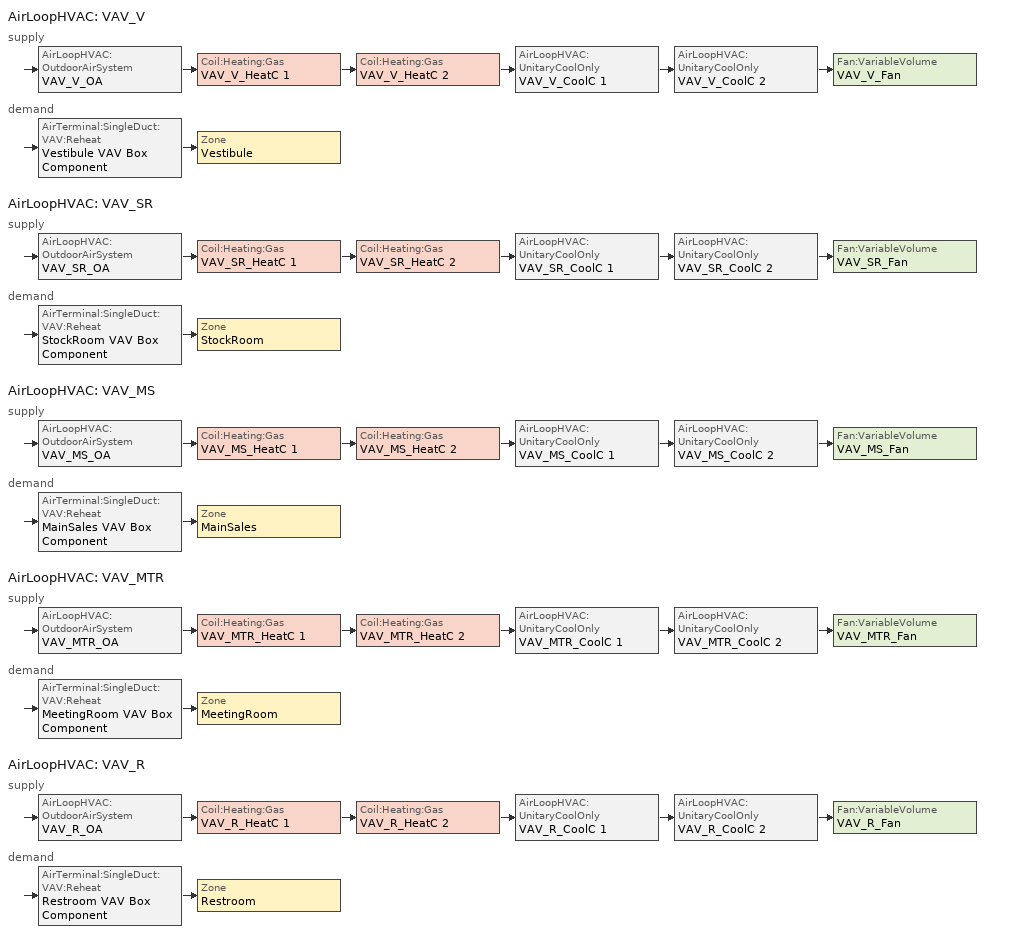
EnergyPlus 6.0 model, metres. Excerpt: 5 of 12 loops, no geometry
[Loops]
AirLoopHVAC 'VAV_V'
 supply: AirLoopHVAC:OutdoorAirSystem 'VAV_V_OA' > Coil:Heating:Gas 'VAV_V_HeatC 1' > Coil:Heating:Gas 'VAV_V_HeatC 2' > AirLoopHVAC:UnitaryCoolOnly 'VAV_V_CoolC 1' > AirLoopHVAC:UnitaryCoolOnly 'VAV_V_CoolC 2' > Fan:VariableVolume 'VAV_V_Fan'
 demand: AirTerminal:SingleDuct:VAV:Reheat 'Vestibule VAV Box Component' > Zone 'Vestibule'
AirLoopHVAC 'VAV_SR'
 supply: AirLoopHVAC:OutdoorAirSystem 'VAV_SR_OA' > Coil:Heating:Gas 'VAV_SR_HeatC 1' > Coil:Heating:Gas 'VAV_SR_HeatC 2' > AirLoopHVAC:UnitaryCoolOnly 'VAV_SR_CoolC 1' > AirLoopHVAC:UnitaryCoolOnly 'VAV_SR_CoolC 2' > Fan:VariableVolume 'VAV_SR_Fan'
 demand: AirTerminal:SingleDuct:VAV:Reheat 'StockRoom VAV Box Component' > Zone 'StockRoom'
AirLoopHVAC 'VAV_MS'
 supply: AirLoopHVAC:OutdoorAirSystem 'VAV_MS_OA' > Coil:Heating:Gas 'VAV_MS_HeatC 1' > Coil:Heating:Gas 'VAV_MS_HeatC 2' > AirLoopHVAC:UnitaryCoolOnly 'VAV_MS_CoolC 1' > AirLoopHVAC:UnitaryCoolOnly 'VAV_MS_CoolC 2' > Fan:VariableVolume 'VAV_MS_Fan'
 demand: AirTerminal:SingleDuct:VAV:Reheat 'MainSales VAV Box Component' > Zone 'MainSales'
AirLoopHVAC 'VAV_MTR'
 supply: AirLoopHVAC:OutdoorAirSystem 'VAV_MTR_OA' > Coil:Heating:Gas 'VAV_MTR_HeatC 1' > Coil:Heating:Gas 'VAV_MTR_HeatC 2' > AirLoopHVAC:UnitaryCoolOnly 'VAV_MTR_CoolC 1' > AirLoopHVAC:UnitaryCoolOnly 'VAV_MTR_CoolC 2' > Fan:VariableVolume 'VAV_MTR_Fan'
 demand: AirTerminal:SingleDuct:VAV:Reheat 'MeetingRoom VAV Box Component' > Zone 'MeetingRoom'
AirLoopHVAC 'VAV_R'
 supply: AirLoopHVAC:OutdoorAirSystem 'VAV_R_OA' > Coil:Heating:Gas 'VAV_R_HeatC 1' > Coil:Heating:Gas 'VAV_R_HeatC 2' > AirLoopHVAC:UnitaryCoolOnly 'VAV_R_CoolC 1' > AirLoopHVAC:UnitaryCoolOnly 'VAV_R_CoolC 2' > Fan:VariableVolume 'VAV_R_Fan'
 demand: AirTerminal:SingleDuct:VAV:Reheat 'Restroom VAV Box Component' > Zone 'Restroom'
[ComponentCost:LineItem]
Name | Line Item Type | Item | Cost per Each | Quantity | Cost per Unit of Output Capacity
Infiltration:Vestibule | General | Vestibule | 1 | 0
People:Vestibule | General | Vestibule | 1 | 1.8005
LIGHTING EQUIP:Vestibule | Lights | Vestibule |  |  | 1
Infiltration:StockRoom | General | StockRoom | 1 | 0
People:StockRoom | General | StockRoom | 1 | 14.9667
LIGHTING EQUIP:StockRoom | Lights | StockRoom |  |  | 1
ElectricEquipment:StockRoom:PlugMisc | General | StockRoom | 1 | 2.5293
Infiltration:MainSales | General | MainSales | 1 | 0
People:MainSales | General | MainSales | 1 | 174.1946
LIGHTING EQUIP:MainSales | Lights | MainSales |  |  | 1
ElectricEquipment:MainSales:PlugMisc | General | MainSales | 1 | 8.7097
Infiltration:MeetingRoom | General | MeetingRoom | 1 | 0
People:MeetingRoom | General | MeetingRoom | 1 | 37.5003
LIGHTING EQUIP:MeetingRoom | Lights | MeetingRoom |  |  | 1
ElectricEquipment:MeetingRoom:PlugMisc | General | MeetingRoom | 1 | 0.4215
Infiltration:Restroom | General | Restroom | 1 | 0
People:Restroom | General | Restroom | 1 | 4.5012
LIGHTING EQUIP:Restroom | Lights | Restroom |  |  | 1
ElectricEquipment:Restroom:PlugMisc | General | Restroom | 1 | 0.0564
[Sizing:Zone] Zone Cooling Design Supply Air Temperature {C}=14; Zone Heating Design Supply Air Temperature {C}=40; Zone Cooling Design Supply Air Humidity Ratio {kg-H20/kg-air}=0.0085; Zone Heating Design Supply Air Humidity Ratio {kg-H20/kg-air}=0.008; Outdoor Air Method=Flow/Zone; Outside Air Flow per Person {(m3/s)/person}=0; Outside Air Flow per Zone Floor Area {(m3/s)/m2}=0; Cooling Design Air Flow Method {Flow/Zone | DesignDay | DesignDayWithLimit}=DesignDay; Cooling Minimum Air Flow Fraction=0; Heating Design Air Flow Method {Flow/Zone | DesignDay}=DesignDay; Heating Design Air Flow Rate=0
Name | Outside Air Flow per Zone {m3/s}
Vestibule | 0.0233749
StockRoom | 0.255019
MainSales | 2.26152
MeetingRoom | 0.109752
Restroom | 0.0584372
[ZoneControl:Thermostat] Control Type Schedule=Dual Zone Control Type Sched
Name | Zone | Control 1
Vestibule Thermostat | Vestibule | Vestibule DualSPSched
StockRoom Thermostat | StockRoom | StockRoom DualSPSched
MainSales Thermostat | MainSales | MainSales DualSPSched
MeetingRoom Thermostat | MeetingRoom | MeetingRoom DualSPSched
Restroom Thermostat | Restroom | Restroom DualSPSched
[ThermostatSetpoint:DualSetpoint] Heating Setpoint Temperature Schedule=HtgSetP_Sch; Cooling Setpoint Temperature Schedule=ClgSetP_Sch
Vestibule DualSPSched; StockRoom DualSPSched; MainSales DualSPSched; MeetingRoom DualSPSched; Restroom DualSPSched
[Zone equipment]
Vestibule: Vestibule VAV Box Component, Vestibule PTAC, Vestibule OA Unit
StockRoom: StockRoom VAV Box Component, StockRoom PTAC, StockRoom OA Unit
MainSales: MainSales VAV Box Component, MainSales PTAC, MainSales OA Unit
MeetingRoom: MeetingRoom VAV Box Component, MeetingRoom PTAC, MeetingRoom OA Unit
Restroom: Restroom VAV Box Component, Restroom PTAC, Restroom OA Unit
[AirTerminal:SingleDuct:VAV:Reheat] Availability Schedule=ALWAYS_ON; Maximum Air Flow Rate {m3/s}=AUTOSIZE; Zone Minimum Air Flow Input Method=Scheduled; Minimum Air Flow Fraction Schedule=MIN_FLOW_FRAC_SCH; Maximum Hot Water or Steam Flow Rate {m3/s}=AUTOSIZE; Minimum Hot Water or Steam Flow Rate {m3/s}=0; Convergence Tolerance=0.001; Damper Heating Action=Reverse; Maximum Flow per Zone Floor Area during Reheat {m3/s-m2}=AUTOCALCULATE; Maximum Flow Fraction During Reheat=AUTOCALCULATE; Maximum Reheat Air Temperature {C}=50
Name | Reheat Coil
Vestibule VAV Box Component | Vestibule VAV Box Reheat Coil
StockRoom VAV Box Component | StockRoom VAV Box Reheat Coil
MainSales VAV Box Component | MainSales VAV Box Reheat Coil
MeetingRoom VAV Box Component | MeetingRoom VAV Box Reheat Coil
Restroom VAV Box Component | Restroom VAV Box Reheat Coil
[Coil:Heating:Electric] Availability Schedule=ALWAYS_ON; Efficiency=1; Nominal Capacity {W}=AUTOSIZE
Vestibule VAV Box Reheat Coil; StockRoom VAV Box Reheat Coil; MainSales VAV Box Reheat Coil; MeetingRoom VAV Box Reheat Coil; Restroom VAV Box Reheat Coil
[ZoneHVAC:PackagedTerminalAirConditioner] Supply Air Flow Rate During Cooling Operation=AUTOSIZE; Supply Air Flow Rate During Heating Operation=AUTOSIZE; Supply Air Flow Rate When No Cooling or Heating is Needed=AUTOSIZE; Outdoor Air Flow Rate During Cooling Operation=0; Outdoor Air Flow Rate During Heating Operation=0; Outdoor Air Flow Rate When No Cooling or Heating is Needed=0; Fan Placement=DrawThrough; Supply Air Fan Operating Mode Schedule=ALWAYS_ON
Name | Availability Schedule | Supply Air Fan | Heating Coil | Cooling Coil
Vestibule PTAC | Vestibule_PTAC_Fan_Sch | Vestibule PTACFan | Vestibule PTAC Heat Coil | Vestibule PTAC DX Coil
StockRoom PTAC | StockRoom_PTAC_Fan_Sch | StockRoom PTACFan | StockRoom PTAC Heat Coil | StockRoom PTAC DX Coil
MainSales PTAC | MainSales_PTAC_Fan_Sch | MainSales PTACFan | MainSales PTAC Heat Coil | MainSales PTAC DX Coil
MeetingRoom PTAC | MeetingRoom_PTAC_Fan_Sch | MeetingRoom PTACFan | MeetingRoom PTAC Heat Coil | MeetingRoom PTAC DX Coil
Restroom PTAC | Restroom_PTAC_Fan_Sch | Restroom PTACFan | Restroom PTAC Heat Coil | Restroom PTAC DX Coil
[Fan:ConstantVolume] Availability Schedule=ALWAYS_ON; Fan Efficiency=0.516; Maximum Flow Rate {m3/s}=AUTOSIZE; Motor Efficiency=0.85; Motor In Airstream Fraction=1
Name | Pressure Rise {Pa}
Vestibule PTACFan; MainSales PTACFan | 550
StockRoom PTACFan; MeetingRoom PTACFan; Restroom PTACFan | 825
[Coil:Cooling:DX:SingleSpeed] Availability Schedule=ALWAYS_ON; Rated Total Cooling Capacity {W}=AUTOSIZE; Rated Sensible Heat Ratio=AUTOSIZE; Rated COP=4; Rated Air Flow Rate {m3/s}=AUTOSIZE; Rated Evaporator Fan Power Per Volume Flow Rate {W/(m3/s)}=773.3; Nominal Time for Condensate Removal to Begin {s}=1000; Ratio of Initial Moisture Evaporation Rate and Steady State Latent Capacity=1.5; Maximum Cycling Rate {cycles/hr}=3; Latent Capacity Time Constant {s}=45; Condenser Type=AirCooled
Name | Total Cooling Capacity Function of Temperature Curve | Total Cooling Capacity Function of Flow Fraction Curve | Energy Input Ratio Function of Temperature Curve | Energy Input Ratio Function of Flow Fraction Curve | Part Load Fraction Correlation Curve
Vestibule PTAC DX Coil | Vestibule PTAC_ClgCapFuncTempCurve | Vestibule PTAC_ClgCapFuncFlowFracCurve | Vestibule PTAC_ClgEirFuncTempCurve | Vestibule PTAC_ClgEirFuncFlowFracCurve | Vestibule PTAC_ClgPlrCurve
StockRoom PTAC DX Coil | StockRoom PTAC_ClgCapFuncTempCurve | StockRoom PTAC_ClgCapFuncFlowFracCurve | StockRoom PTAC_ClgEirFuncTempCurve | StockRoom PTAC_ClgEirFuncFlowFracCurve | StockRoom PTAC_ClgPlrCurve
MainSales PTAC DX Coil | MainSales PTAC_ClgCapFuncTempCurve | MainSales PTAC_ClgCapFuncFlowFracCurve | MainSales PTAC_ClgEirFuncTempCurve | MainSales PTAC_ClgEirFuncFlowFracCurve | MainSales PTAC_ClgPlrCurve
MeetingRoom PTAC DX Coil | MeetingRoom PTAC_ClgCapFuncTempCurve | MeetingRoom PTAC_ClgCapFuncFlowFracCurve | MeetingRoom PTAC_ClgEirFuncTempCurve | MeetingRoom PTAC_ClgEirFuncFlowFracCurve | MeetingRoom PTAC_ClgPlrCurve
Restroom PTAC DX Coil | Restroom PTAC_ClgCapFuncTempCurve | Restroom PTAC_ClgCapFuncFlowFracCurve | Restroom PTAC_ClgEirFuncTempCurve | Restroom PTAC_ClgEirFuncFlowFracCurve | Restroom PTAC_ClgPlrCurve
[Coil:Heating:Gas] Availability Schedule=ALWAYS_ON; Gas Burner Efficiency=0.8; Nominal Capacity {W}=AUTOSIZE
Vestibule PTAC Heat Coil; Vestibule OA Unit Heating Coil; StockRoom PTAC Heat Coil; StockRoom OA Unit Heating Coil; MainSales PTAC Heat Coil; MainSales OA Unit Heating Coil; MeetingRoom PTAC Heat Coil; MeetingRoom OA Unit Heating Coil; Restroom PTAC Heat Coil; Restroom OA Unit Heating Coil; VAV_V_HeatC 1; VAV_V_HeatC 2; VAV_SR_HeatC 1; VAV_SR_HeatC 2; VAV_MS_HeatC 1; VAV_MS_HeatC 2; VAV_MTR_HeatC 1; VAV_MTR_HeatC 2; VAV_R_HeatC 1; VAV_R_HeatC 2
[ZoneHVAC:OutdoorAirUnit] Supply Fan Placement {BlowThrough | DrawThrough}=BlowThrough; Unit Control Type {NeutralControl | TemperatureControl}=NeutralControl
Name | Availability Schedule | Zone | Outdoor Air Flow Rate {m3/s} | Outdoor Air Schedule | Supply Fan | Exhaust Fan | Exhaust Air Flow Rate {m3/s} | Exhaust Air Schedule | Outdoor Air Unit List
Vestibule OA Unit | Vestibule_PTAC_Fan_Sch | Vestibule | 0.0233749 | MinOA_DCV_SalesVestRest_Sch | Vestibule OA Unit Supply Fan | Vestibule OA Unit Exhaust Fan | 0.0233749 | MinOA_DCV_SalesVestRest_Sch | Vestibule OA Unit OA Unit Equip List
StockRoom OA Unit | StockRoom_PTAC_Fan_Sch | StockRoom | 0.255019 | MinOA_Sched | StockRoom OA Unit Supply Fan | StockRoom OA Unit Exhaust Fan | 0.255019 | MinOA_Sched | StockRoom OA Unit OA Unit Equip List
MainSales OA Unit | MainSales_PTAC_Fan_Sch | MainSales | 2.26152 | MinOA_DCV_SalesVestRest_Sch | MainSales OA Unit Supply Fan | MainSales OA Unit Exhaust Fan | 2.26152 | MinOA_DCV_SalesVestRest_Sch | MainSales OA Unit OA Unit Equip List
MeetingRoom OA Unit | MeetingRoom_PTAC_Fan_Sch | MeetingRoom | 0.109752 | MinOA_DCV_Meeting_Sch | MeetingRoom OA Unit Supply Fan | MeetingRoom OA Unit Exhaust Fan | 0.109752 | MinOA_DCV_Meeting_Sch | MeetingRoom OA Unit OA Unit Equip List
Restroom OA Unit | Restroom_PTAC_Fan_Sch | Restroom | 0.0584372 | MinOA_DCV_SalesVestRest_Sch | Restroom OA Unit Supply Fan | Restroom OA Unit Exhaust Fan | 0.0584372 | MinOA_DCV_SalesVestRest_Sch | Restroom OA Unit OA Unit Equip List
[ZoneHVAC:OutdoorAirUnit:EquipmentList] Component 1 Type=HeatExchanger:AirToAir:SensibleAndLatent; Component 2 Type=Coil:Heating:Gas
Name | Component 1 | Component 2
Vestibule OA Unit OA Unit Equip List | Vestibule OA Unit ERV | Vestibule OA Unit Heating Coil
StockRoom OA Unit OA Unit Equip List | StockRoom OA Unit ERV | StockRoom OA Unit Heating Coil
MainSales OA Unit OA Unit Equip List | MainSales OA Unit ERV | MainSales OA Unit Heating Coil
MeetingRoom OA Unit OA Unit Equip List | MeetingRoom OA Unit ERV | MeetingRoom OA Unit Heating Coil
Restroom OA Unit OA Unit Equip List | Restroom OA Unit ERV | Restroom OA Unit Heating Coil
[Fan:VariableVolume] Maximum Flow Rate {m3/s}=AUTOSIZE; Fan Power Minimum Flow Rate Input Method {Fraction | FixedFlowRate}=Fraction; Fan Power Minimum Flow Fraction=0.6; Motor In Airstream Fraction=1; Fan Coefficient 1=0.0407599; Fan Coefficient 2=0.088045; Fan Coefficient 3=-0.0729261; Fan Coefficient 4=0.94374; Fan Coefficient 5=0
Name | Availability Schedule | Fan Efficiency | Pressure Rise {Pa} | Motor Efficiency
Vestibule OA Unit Supply Fan; StockRoom OA Unit Supply Fan; MainSales OA Unit Supply Fan; MeetingRoom OA Unit Supply Fan; Restroom OA Unit Supply Fan | ALWAYS_ON | 0.516 | 253 | 0.9
Vestibule OA Unit Exhaust Fan; StockRoom OA Unit Exhaust Fan; MainSales OA Unit Exhaust Fan; MeetingRoom OA Unit Exhaust Fan; Restroom OA Unit Exhaust Fan | ALWAYS_ON | 1 | 0 | 0.9
VAV_V_Fan | VAV_V_Fan_Sch | 0.516 | 550 | 0.93
VAV_SR_Fan | VAV_SR_Fan_Sch | 0.516 | 825 | 0.93
VAV_MS_Fan | VAV_MS_Fan_Sch | 0.516 | 550 | 0.93
VAV_MTR_Fan | VAV_MtR_Fan_Sch | 0.516 | 825 | 0.93
VAV_R_Fan | VAV_R_Fan_Sch | 0.516 | 825 | 0.93
[HeatExchanger:AirToAir:SensibleAndLatent] Sensible Effectiveness at 100% Heating Air Flow=0.65; Latent Effectiveness at 100% Heating Air Flow=0; Sensible Effectiveness at 75% Heating Air Flow=0.65; Latent Effectiveness at 75% Heating Air Flow=0; Sensible Effectiveness at 100% Cooling Air Flow=0.65; Latent Effectiveness at 100% Cooling Air Flow=0; Sensible Effectiveness at 75% Cooling Air Flow=0.65; Latent Effectiveness at 75% Cooling Air Flow=0; Nominal Electric Power {W}=0; Heat Exchanger Type { Plate | Rotary }=Rotary; Frost Control Type { None | ExhaustAirRecirculation | ExhaustOnly | MinimumExhaustTemperature }=ExhaustOnly; Threshold Temperature {C}=-12.2; Initial Defrost Time Fraction {min/min}=0.167; Rate of Defrost Time Fraction Increase {min/min per deg C}=0.024; Economizer Lockout=Yes
Name | Availability Schedule | Nominal Supply Air Flow Rate {m3/s} | Supply Outlet Temperature Control {YES | NO}
Vestibule OA Unit ERV | ALWAYS_ON | 0.0233749 | No
StockRoom OA Unit ERV | ALWAYS_ON | 0.255019 | No
MainSales OA Unit ERV | ALWAYS_ON | 2.26152 | No
MeetingRoom OA Unit ERV | ALWAYS_ON | 0.109752 | No
Restroom OA Unit ERV | ALWAYS_ON | 0.0584372 | No
VAV_V_OAOutside Air Heat Recovery; VAV_SR_OAOutside Air Heat Recovery; VAV_MS_OAOutside Air Heat Recovery; VAV_MTR_OAOutside Air Heat Recovery; VAV_R_OAOutside Air Heat Recovery | Cold_Season_Sch | AUTOSIZE | Yes
[AirLoopHVAC] Design Supply Air Flow Rate {m3/s}=AUTOSIZE
VAV_V; VAV_SR; VAV_MS; VAV_MTR; VAV_R
[SetpointManager:MixedAir]
Name | Control Variable | Setpoint Node or NodeList | Control Variable {Temperature}
VAV_V_HeatC 1 MixedAir Manager | Temperature | VAV_V_HeatC 1-VAV_V_HeatC 2Node
VAV_V_HeatC 2 MixedAir Manager | Temperature | VAV_V_HeatC 2-VAV_V_CoolC 1Node
VAV_V_CoolC 1 SAT Manager |  | VAV_V_CoolC 1-VAV_V_CoolC 2Node | Temperature
VAV_V_ERVMixed Air Temp Manager | Temperature | VAV_V_OAOutside Air Heat Recovery-VAV_V_OA_Indirect_Evap_CoolerNode
VAV_V_OAMixed Air Temp Manager | Temperature | VAV_V_OA-VAV_V_HeatC 1Node
VAV_SR_HeatC 1 MixedAir Manager | Temperature | VAV_SR_HeatC 1-VAV_SR_HeatC 2Node
VAV_SR_HeatC 2 MixedAir Manager | Temperature | VAV_SR_HeatC 2-VAV_SR_CoolC 1Node
VAV_SR_CoolC 1 SAT Manager |  | VAV_SR_CoolC 1-VAV_SR_CoolC 2Node | Temperature
VAV_SR_ERVMixed Air Temp Manager | Temperature | VAV_SR_OAOutside Air Heat Recovery-VAV_SR_OA_Indirect_Evap_CoolerNode
VAV_SR_OAMixed Air Temp Manager | Temperature | VAV_SR_OA-VAV_SR_HeatC 1Node
VAV_MS_HeatC 1 MixedAir Manager | Temperature | VAV_MS_HeatC 1-VAV_MS_HeatC 2Node
VAV_MS_HeatC 2 MixedAir Manager | Temperature | VAV_MS_HeatC 2-VAV_MS_CoolC 1Node
VAV_MS_CoolC 1 SAT Manager |  | VAV_MS_CoolC 1-VAV_MS_CoolC 2Node | Temperature
VAV_MS_ERVMixed Air Temp Manager | Temperature | VAV_MS_OAOutside Air Heat Recovery-VAV_MS_OA_Indirect_Evap_CoolerNode
VAV_MS_OAMixed Air Temp Manager | Temperature | VAV_MS_OA-VAV_MS_HeatC 1Node
VAV_MTR_HeatC 1 MixedAir Manager | Temperature | VAV_MTR_HeatC 1-VAV_MTR_HeatC 2Node
VAV_MTR_HeatC 2 MixedAir Manager | Temperature | VAV_MTR_HeatC 2-VAV_MTR_CoolC 1Node
VAV_MTR_CoolC 1 SAT Manager |  | VAV_MTR_CoolC 1-VAV_MTR_CoolC 2Node | Temperature
VAV_MTR_ERVMixed Air Temp Manager | Temperature | VAV_MTR_OAOutside Air Heat Recovery-VAV_MTR_OA_Indirect_Evap_CoolerNode
VAV_MTR_OAMixed Air Temp Manager | Temperature | VAV_MTR_OA-VAV_MTR_HeatC 1Node
VAV_R_HeatC 1 MixedAir Manager | Temperature | VAV_R_HeatC 1-VAV_R_HeatC 2Node
VAV_R_HeatC 2 MixedAir Manager | Temperature | VAV_R_HeatC 2-VAV_R_CoolC 1Node
VAV_R_CoolC 1 SAT Manager |  | VAV_R_CoolC 1-VAV_R_CoolC 2Node | Temperature
VAV_R_ERVMixed Air Temp Manager | Temperature | VAV_R_OAOutside Air Heat Recovery-VAV_R_OA_Indirect_Evap_CoolerNode
VAV_R_OAMixed Air Temp Manager | Temperature | VAV_R_OA-VAV_R_HeatC 1Node
[Sizing:System] Type Of Load To Size On=Sensible; Design Outdoor Air Flow Rate {m3/s}=AUTOSIZE; Minimum System Air Flow Ratio=0.3; Preheat Design Temperature {C}=7; Preheat Design Humidity Ratio {kg-H2O/kg-air}=0.008; Precool Design Temperature {C}=12.8; Precool Design Humidity Ratio {kg-H2O/kg-air}=0.008; Central Cooling Design Supply Air Temperature {C}=12.8; Central Heating Design Supply Air Temperature {C}=16.7; Sizing Option {Coincident | NonCoincident}=NonCoincident; 100% Outdoor Air in Cooling {Yes | No}=No; 100% Outdoor Air in Heating {Yes | No}=No; Central Cooling Design Supply Air Humidity Ratio {kg-H2O/kg-air}=0.0085; Central Heating Design Supply Air Humidity Ratio {kg-H2O/kg-air}=0.008; Cooling Design Air Flow Method=DesignDay; Cooling Design Air Flow Rate {m3/s}=0; Heating Design Air Flow Method=DesignDay; Heating Design Air Flow Rate {m3/s}=0
VAV_V; VAV_SR; VAV_MS; VAV_MTR; VAV_R
[Controller:OutdoorAir] Minimum Outdoor Air Flow Rate {m3/s}=AUTOSIZE; Maximum Outdoor Air Flow Rate {m3/s}=AUTOSIZE; Economizer Control Type=DifferentialEnthalpy; Economizer Control Action Type=ModulateFlow; Economizer Maximum Limit Dry-Bulb Temperature {C}=28; Economizer Maximum Limit Enthalpy {J/kg}=64000; Economizer Minimum Limit Dry-Bulb Temperature {C}=-100; Lockout Type=NoLockout; Minimum Limit Type=FixedMinimum; High Humidity Control=No; Heat Recovery Bypass Control Type=BypassWhenOAFlowGreaterThanMinimum
Name | Minimum Outdoor Air Schedule
VAV_V_OA_Controller; VAV_MS_OA_Controller; VAV_R_OA_Controller | MinOA_DCV_SalesVestRest_Sch
VAV_SR_OA_Controller | MinOA_Sched
VAV_MTR_OA_Controller | MinOA_DCV_Meeting_Sch
[EvaporativeCooler:Indirect:ResearchSpecial] Availability Schedule=Warm_Season_Sch; Cooler Maximum Effectiveness=0.585; Recirculating Water Pump Power Consumption=0; Secondary Fan Flow Rate=AUTOSIZE; Secondary Fan Efficiency=1; Secondary Fan Delta Pressure=0; Dewpoint Effectiveness Factor=0.9; Drift Loss Fraction=0; Blowdown Concentration Ratio=3
VAV_V_OA_Indirect_Evap_Cooler; VAV_SR_OA_Indirect_Evap_Cooler; VAV_MS_OA_Indirect_Evap_Cooler; VAV_MTR_OA_Indirect_Evap_Cooler; VAV_R_OA_Indirect_Evap_Cooler
[EnergyManagementSystem:Sensor]
VAV_V_OA_Indirect_Evap_CoolerSystemSupplyFlow: VAV_V Zone Equipment Inlet Node; System Node MassFlowRate
VAV_V_OA_Indirect_Evap_CoolerSystemReturnTemp: VAV_V Supply Equipment Inlet Node; System Node Temp
VAV_V_OA_Indirect_Evap_CoolerOAFlowSensor: VAV_V_OAInlet Node; System Node MassFlowRate
VAV_V_OA_Indirect_Evap_CoolerSystemMixedSP: VAV_V_OA-VAV_V_HeatC 1Node; System Node Setpoint Temp
VAV_V_OA_Indirect_Evap_CoolerSystemMixedTemp: VAV_V_OA-VAV_V_HeatC 1Node; System Node Temp
VAV_V_OA_Indirect_Evap_CoolerSystemMixedHR: VAV_V_OA-VAV_V_HeatC 1Node; System Node Humidity Ratio
VAV_V_OA_Indirect_Evap_CoolerSystemReturnEnth; VAV_V_RA_Enth: VAV_V Supply Equipment Inlet Node; System Node Enthalpy
VAV_V_Heat_Load: Vestibule; Zone/Sys Sensible Load to Heating Setpoint Predicted
VAV_V_FanFraction: Vestibule VAV Box Component; VAV Terminal Damper Position
VAV_V_MinFlowFraction: Vestibule VAV Box Component; VAV Terminal Minimum Air Flow Fraction
Vestibule_RH: Vestibule; Zone Air Relative Humidity
Vestibule_Tdb: Vestibule; Zone/Sys Air Temperature
VAV_SR_OA_Indirect_Evap_CoolerSystemSupplyFlow: VAV_SR Zone Equipment Inlet Node; System Node MassFlowRate
VAV_SR_OA_Indirect_Evap_CoolerSystemReturnTemp: VAV_SR Supply Equipment Inlet Node; System Node Temp
VAV_SR_OA_Indirect_Evap_CoolerOAFlowSensor: VAV_SR_OAInlet Node; System Node MassFlowRate
VAV_SR_OA_Indirect_Evap_CoolerSystemMixedSP: VAV_SR_OA-VAV_SR_HeatC 1Node; System Node Setpoint Temp
VAV_SR_OA_Indirect_Evap_CoolerSystemMixedTemp: VAV_SR_OA-VAV_SR_HeatC 1Node; System Node Temp
VAV_SR_OA_Indirect_Evap_CoolerSystemMixedHR: VAV_SR_OA-VAV_SR_HeatC 1Node; System Node Humidity Ratio
VAV_SR_OA_Indirect_Evap_CoolerSystemReturnEnth; VAV_SR_RA_Enth: VAV_SR Supply Equipment Inlet Node; System Node Enthalpy
VAV_SR_Heat_Load: StockRoom; Zone/Sys Sensible Load to Heating Setpoint Predicted
VAV_SR_FanFraction: StockRoom VAV Box Component; VAV Terminal Damper Position
VAV_SR_MinFlowFraction: StockRoom VAV Box Component; VAV Terminal Minimum Air Flow Fraction
StockRoom_RH: StockRoom; Zone Air Relative Humidity
StockRoom_Tdb: StockRoom; Zone/Sys Air Temperature
VAV_MS_OA_Indirect_Evap_CoolerSystemSupplyFlow: VAV_MS Zone Equipment Inlet Node; System Node MassFlowRate
VAV_MS_OA_Indirect_Evap_CoolerSystemReturnTemp: VAV_MS Supply Equipment Inlet Node; System Node Temp
VAV_MS_OA_Indirect_Evap_CoolerOAFlowSensor: VAV_MS_OAInlet Node; System Node MassFlowRate
VAV_MS_OA_Indirect_Evap_CoolerSystemMixedSP: VAV_MS_OA-VAV_MS_HeatC 1Node; System Node Setpoint Temp
VAV_MS_OA_Indirect_Evap_CoolerSystemMixedTemp: VAV_MS_OA-VAV_MS_HeatC 1Node; System Node Temp
VAV_MS_OA_Indirect_Evap_CoolerSystemMixedHR: VAV_MS_OA-VAV_MS_HeatC 1Node; System Node Humidity Ratio
VAV_MS_OA_Indirect_Evap_CoolerSystemReturnEnth; VAV_MS_RA_Enth: VAV_MS Supply Equipment Inlet Node; System Node Enthalpy
VAV_MS_Heat_Load: MainSales; Zone/Sys Sensible Load to Heating Setpoint Predicted
VAV_MS_FanFraction: MainSales VAV Box Component; VAV Terminal Damper Position
VAV_MS_MinFlowFraction: MainSales VAV Box Component; VAV Terminal Minimum Air Flow Fraction
MainSales_RH: MainSales; Zone Air Relative Humidity
MainSales_Tdb: MainSales; Zone/Sys Air Temperature
VAV_MTR_OA_Indirect_Evap_CoolerSystemSupplyFlow: VAV_MTR Zone Equipment Inlet Node; System Node MassFlowRate
VAV_MTR_OA_Indirect_Evap_CoolerSystemReturnTemp: VAV_MTR Supply Equipment Inlet Node; System Node Temp
VAV_MTR_OA_Indirect_Evap_CoolerOAFlowSensor: VAV_MTR_OAInlet Node; System Node MassFlowRate
VAV_MTR_OA_Indirect_Evap_CoolerSystemMixedSP: VAV_MTR_OA-VAV_MTR_HeatC 1Node; System Node Setpoint Temp
VAV_MTR_OA_Indirect_Evap_CoolerSystemMixedTemp: VAV_MTR_OA-VAV_MTR_HeatC 1Node; System Node Temp
VAV_MTR_OA_Indirect_Evap_CoolerSystemMixedHR: VAV_MTR_OA-VAV_MTR_HeatC 1Node; System Node Humidity Ratio
VAV_MTR_OA_Indirect_Evap_CoolerSystemReturnEnth; VAV_MTR_RA_Enth: VAV_MTR Supply Equipment Inlet Node; System Node Enthalpy
VAV_MTR_Heat_Load: MeetingRoom; Zone/Sys Sensible Load to Heating Setpoint Predicted
VAV_MTR_FanFraction: MeetingRoom VAV Box Component; VAV Terminal Damper Position
VAV_MTR_MinFlowFraction: MeetingRoom VAV Box Component; VAV Terminal Minimum Air Flow Fraction
MeetingRoom_RH: MeetingRoom; Zone Air Relative Humidity
MeetingRoom_Tdb: MeetingRoom; Zone/Sys Air Temperature
VAV_R_OA_Indirect_Evap_CoolerSystemSupplyFlow: VAV_R Zone Equipment Inlet Node; System Node MassFlowRate
VAV_R_OA_Indirect_Evap_CoolerSystemReturnTemp: VAV_R Supply Equipment Inlet Node; System Node Temp
VAV_R_OA_Indirect_Evap_CoolerOAFlowSensor: VAV_R_OAInlet Node; System Node MassFlowRate
VAV_R_OA_Indirect_Evap_CoolerSystemMixedSP: VAV_R_OA-VAV_R_HeatC 1Node; System Node Setpoint Temp
VAV_R_OA_Indirect_Evap_CoolerSystemMixedTemp: VAV_R_OA-VAV_R_HeatC 1Node; System Node Temp
VAV_R_OA_Indirect_Evap_CoolerSystemMixedHR: VAV_R_OA-VAV_R_HeatC 1Node; System Node Humidity Ratio
VAV_R_OA_Indirect_Evap_CoolerSystemReturnEnth; VAV_R_RA_Enth: VAV_R Supply Equipment Inlet Node; System Node Enthalpy
VAV_R_Heat_Load: Restroom; Zone/Sys Sensible Load to Heating Setpoint Predicted
VAV_R_FanFraction: Restroom VAV Box Component; VAV Terminal Damper Position
VAV_R_MinFlowFraction: Restroom VAV Box Component; VAV Terminal Minimum Air Flow Fraction
Restroom_RH: Restroom; Zone Air Relative Humidity
Restroom_Tdb: Restroom; Zone/Sys Air Temperature
[EnergyManagementSystem:InternalVariable]
Name | Internal Data Index Key | Internal Data Type
VAV_V_OA_Indirect_Evap_CoolerOAMinFlow | VAV_V_OA_CONTROLLER | Outdoor Air Controller Minimum Mass Flow Rate
VAV_V_OA_Indirect_Evap_CoolerOAMaxFlow | VAV_V_Fan | Fan Maximum Mass Flow Rate
VAV_V_FanSP | VAV_V_Fan | Fan Nominal Pressure Rise
VAV_SR_OA_Indirect_Evap_CoolerOAMinFlow | VAV_SR_OA_CONTROLLER | Outdoor Air Controller Minimum Mass Flow Rate
VAV_SR_OA_Indirect_Evap_CoolerOAMaxFlow | VAV_SR_Fan | Fan Maximum Mass Flow Rate
VAV_SR_FanSP | VAV_SR_Fan | Fan Nominal Pressure Rise
VAV_MS_OA_Indirect_Evap_CoolerOAMinFlow | VAV_MS_OA_CONTROLLER | Outdoor Air Controller Minimum Mass Flow Rate
VAV_MS_OA_Indirect_Evap_CoolerOAMaxFlow | VAV_MS_Fan | Fan Maximum Mass Flow Rate
VAV_MS_FanSP | VAV_MS_Fan | Fan Nominal Pressure Rise
VAV_MTR_OA_Indirect_Evap_CoolerOAMinFlow | VAV_MTR_OA_CONTROLLER | Outdoor Air Controller Minimum Mass Flow Rate
VAV_MTR_OA_Indirect_Evap_CoolerOAMaxFlow | VAV_MTR_Fan | Fan Maximum Mass Flow Rate
VAV_MTR_FanSP | VAV_MTR_Fan | Fan Nominal Pressure Rise
VAV_R_OA_Indirect_Evap_CoolerOAMinFlow | VAV_R_OA_CONTROLLER | Outdoor Air Controller Minimum Mass Flow Rate
VAV_R_OA_Indirect_Evap_CoolerOAMaxFlow | VAV_R_Fan | Fan Maximum Mass Flow Rate
VAV_R_FanSP | VAV_R_Fan | Fan Nominal Pressure Rise
[EnergyManagementSystem:Actuator]
Name | Actuated Component Unique | Actuated Component Type | Actuated Component Control Type
VAV_V_OA_Indirect_Evap_CoolerOAFlowActuator | VAV_V_OA_CONTROLLER | Outdoor Air Controller | Air Mass Flow Rate
VAV_V_FanSP_Act | VAV_V_Fan | Fan | Fan Pressure Rise
VAV_SR_OA_Indirect_Evap_CoolerOAFlowActuator | VAV_SR_OA_CONTROLLER | Outdoor Air Controller | Air Mass Flow Rate
VAV_SR_FanSP_Act | VAV_SR_Fan | Fan | Fan Pressure Rise
VAV_MS_OA_Indirect_Evap_CoolerOAFlowActuator | VAV_MS_OA_CONTROLLER | Outdoor Air Controller | Air Mass Flow Rate
VAV_MS_FanSP_Act | VAV_MS_Fan | Fan | Fan Pressure Rise
VAV_MTR_OA_Indirect_Evap_CoolerOAFlowActuator | VAV_MTR_OA_CONTROLLER | Outdoor Air Controller | Air Mass Flow Rate
VAV_MTR_FanSP_Act | VAV_MTR_Fan | Fan | Fan Pressure Rise
VAV_R_OA_Indirect_Evap_CoolerOAFlowActuator | VAV_R_OA_CONTROLLER | Outdoor Air Controller | Air Mass Flow Rate
VAV_R_FanSP_Act | VAV_R_Fan | Fan | Fan Pressure Rise
[EnergyManagementSystem:Program]
VAV_C_OA_Indirect_Evap_CoolerControl: SET SystemMixedTemp = VAV_C_OA_Indirect_Evap_CoolerSystemMixedTemp; SET SystemMixedHR = VAV_C_OA_Indirect_Evap_CoolerSystemMixedHR; SET IDECSupplyEnth = VAV_C_OA_Indirect_Evap_CoolerIDECSupplyEnth; SET SystemReturnEnth = VAV_C_OA_Indirect_Evap_CoolerSystemReturnEnth; SET SystemMixedSP = VAV_C_OA_Indirect_Evap_CoolerSystemMixedSP; SET SystemMixedSPEnth = @HFnTdbW SystemMixedSP SystemMixedHR; SET OAMinFlow = VAV_C_OA_Indirect_Evap_CoolerOAMinFlow; SET IDECSupplyTemp = VAV_C_OA_Indirect_Evap_CoolerIDECSupplyTemp; SET SystemReturnTemp = VAV_C_OA_Indirect_Evap_CoolerSystemReturnTemp; SET SystemSupplyFlow = VAV_C_OA_Indirect_Evap_CoolerSystemSupplyFlow; SET OAFlowActuator = OAMinFlow; SET tosetpoint = IDECSupplyTemp - SystemMixedSP; IF (tosetpoint <= 0.0) && (SystemMixedSP < SystemReturnTemp); SET numerator = SystemMixedSPEnth - SystemReturnEnth; SET denominator = IDECSupplyEnth - SystemReturnEnth; SET abs_denominator = @Abs denominator; IF (abs_denominator < 0.000001); SET OAFlowActuator = SystemSupplyFlow; ELSE; SET OAFlowActuator = SystemSupplyFlow * numerator / denominator; ENDIF; IF (OAFlowActuator > SystemSupplyFlow); SET OAFlowActuator = SystemSupplyFlow; ENDIF; IF (OAFlowActuator < OAMinFlow); SET OAFlowActuator = OAMinFlow; ENDIF; ENDIF; IF (IDECSupplyTemp < SystemReturnTemp) && (SystemReturnTemp < SystemMixedSP); SET OAFlowActuator = OAMinFlow; ENDIF; IF (SystemReturnTemp < IDECSupplyTemp) && (IDECSupplyTemp < SystemMixedSP); SET OAFlowActuator = SystemSupplyFlow; ENDIF; IF (SystemMixedSP < IDECSupplyTemp) && (IDECSupplyTemp < SystemReturnTemp); SET OAFlowActuator = SystemSupplyFlow; ENDIF; IF (SystemMixedSP < SystemReturnTemp) && (SystemReturnTemp < IDECSupplyTemp); SET OAFlowActuator = OAMinFlow; ENDIF; SET VAV_C_OA_Indirect_Evap_CoolerOAFlowActuator = OAFlowActuator
VAV_C_ERV_IDEC_Control: SET VAV_C_ERV_SP = VAV_C_Cold_Season * 253; SET VAV_C_IDEC_SP = VAV_C_Warm_Season * 295; SET VAV_C_FanSP_Act = VAV_C_FanSP + VAV_C_ERV_SP; SET VAV_C_FanSP_Act = VAV_C_FanSP_Act + VAV_C_IDEC_SP
VAV_C_Initialize_Globals: SET VAV_C_SAT_Value = VAV_C_SAT
[AirLoopHVAC:UnitaryCoolOnly] Availability Schedule=ALWAYS_ON
Name | Cooling Coil
VAV_V_CoolC 1 | VAV_V_CoolC 1 DXCoil
VAV_V_CoolC 2 | VAV_V_CoolC 2 DXCoil
VAV_SR_CoolC 1 | VAV_SR_CoolC 1 DXCoil
VAV_SR_CoolC 2 | VAV_SR_CoolC 2 DXCoil
VAV_MS_CoolC 1 | VAV_MS_CoolC 1 DXCoil
VAV_MS_CoolC 2 | VAV_MS_CoolC 2 DXCoil
VAV_MTR_CoolC 1 | VAV_MTR_CoolC 1 DXCoil
VAV_MTR_CoolC 2 | VAV_MTR_CoolC 2 DXCoil
VAV_R_CoolC 1 | VAV_R_CoolC 1 DXCoil
VAV_R_CoolC 2 | VAV_R_CoolC 2 DXCoil
[Coil:Cooling:DX:TwoSpeed] Availability Schedule=ALWAYS_ON; Rated High Speed Total Cooling Capacity {W}=AUTOSIZE; Rated High Speed Sensible Heat Ratio=AUTOSIZE; Rated High Speed COP=3; Rated High Speed Air Flow Rate {m3/s}=AUTOSIZE; Rated Low Speed Total Cooling Capacity {W}=AUTOSIZE; Rated Low Speed Sensible Heat Ratio=0.69; Rated Low Speed COP=3; Rated Low Speed Air Flow Rate=AUTOSIZE; Condenser Type=AirCooled; Basin Heater Capacity {W/K}=10; Basin Heater Setpoint Temperature {C}=2
Name | Total Cooling Capacity Function of Temperature Curve | Total Cooling Capacity Function of Flow Fraction Curve | Energy Input Ratio Function of Temperature Curve | Energy Input Ratio Function of Flow Fraction Curve | Part Load Fraction Correlation Curve | Low Speed Total Cooling Capacity Function of Temperature Curve | Low Speed Energy Input Ratio Function of Temperature Curve
VAV_V_CoolC 1 DXCoil | VAV_V_CoolC 1_ClgCapFuncTempCurve | VAV_V_CoolC 1_ClgCapFuncFlowFracCurve | VAV_V_CoolC 1_ClgEirFuncTempCurve | VAV_V_CoolC 1_ClgEirFuncFlowFracCurve | VAV_V_CoolC 1_ClgPlrCurve | VAV_V_CoolC 1_ClgLowSpdCapFuncTempCurve | VAV_V_CoolC 1_ClgLowSpdEirFuncTempCurve
VAV_V_CoolC 2 DXCoil | VAV_V_CoolC 2_ClgCapFuncTempCurve | VAV_V_CoolC 2_ClgCapFuncFlowFracCurve | VAV_V_CoolC 2_ClgEirFuncTempCurve | VAV_V_CoolC 2_ClgEirFuncFlowFracCurve | VAV_V_CoolC 2_ClgPlrCurve | VAV_V_CoolC 2_ClgLowSpdCapFuncTempCurve | VAV_V_CoolC 2_ClgLowSpdEirFuncTempCurve
VAV_SR_CoolC 1 DXCoil | VAV_SR_CoolC 1_ClgCapFuncTempCurve | VAV_SR_CoolC 1_ClgCapFuncFlowFracCurve | VAV_SR_CoolC 1_ClgEirFuncTempCurve | VAV_SR_CoolC 1_ClgEirFuncFlowFracCurve | VAV_SR_CoolC 1_ClgPlrCurve | VAV_SR_CoolC 1_ClgLowSpdCapFuncTempCurve | VAV_SR_CoolC 1_ClgLowSpdEirFuncTempCurve
VAV_SR_CoolC 2 DXCoil | VAV_SR_CoolC 2_ClgCapFuncTempCurve | VAV_SR_CoolC 2_ClgCapFuncFlowFracCurve | VAV_SR_CoolC 2_ClgEirFuncTempCurve | VAV_SR_CoolC 2_ClgEirFuncFlowFracCurve | VAV_SR_CoolC 2_ClgPlrCurve | VAV_SR_CoolC 2_ClgLowSpdCapFuncTempCurve | VAV_SR_CoolC 2_ClgLowSpdEirFuncTempCurve
VAV_MS_CoolC 1 DXCoil | VAV_MS_CoolC 1_ClgCapFuncTempCurve | VAV_MS_CoolC 1_ClgCapFuncFlowFracCurve | VAV_MS_CoolC 1_ClgEirFuncTempCurve | VAV_MS_CoolC 1_ClgEirFuncFlowFracCurve | VAV_MS_CoolC 1_ClgPlrCurve | VAV_MS_CoolC 1_ClgLowSpdCapFuncTempCurve | VAV_MS_CoolC 1_ClgLowSpdEirFuncTempCurve
VAV_MS_CoolC 2 DXCoil | VAV_MS_CoolC 2_ClgCapFuncTempCurve | VAV_MS_CoolC 2_ClgCapFuncFlowFracCurve | VAV_MS_CoolC 2_ClgEirFuncTempCurve | VAV_MS_CoolC 2_ClgEirFuncFlowFracCurve | VAV_MS_CoolC 2_ClgPlrCurve | VAV_MS_CoolC 2_ClgLowSpdCapFuncTempCurve | VAV_MS_CoolC 2_ClgLowSpdEirFuncTempCurve
VAV_MTR_CoolC 1 DXCoil | VAV_MTR_CoolC 1_ClgCapFuncTempCurve | VAV_MTR_CoolC 1_ClgCapFuncFlowFracCurve | VAV_MTR_CoolC 1_ClgEirFuncTempCurve | VAV_MTR_CoolC 1_ClgEirFuncFlowFracCurve | VAV_MTR_CoolC 1_ClgPlrCurve | VAV_MTR_CoolC 1_ClgLowSpdCapFuncTempCurve | VAV_MTR_CoolC 1_ClgLowSpdEirFuncTempCurve
VAV_MTR_CoolC 2 DXCoil | VAV_MTR_CoolC 2_ClgCapFuncTempCurve | VAV_MTR_CoolC 2_ClgCapFuncFlowFracCurve | VAV_MTR_CoolC 2_ClgEirFuncTempCurve | VAV_MTR_CoolC 2_ClgEirFuncFlowFracCurve | VAV_MTR_CoolC 2_ClgPlrCurve | VAV_MTR_CoolC 2_ClgLowSpdCapFuncTempCurve | VAV_MTR_CoolC 2_ClgLowSpdEirFuncTempCurve
VAV_R_CoolC 1 DXCoil | VAV_R_CoolC 1_ClgCapFuncTempCurve | VAV_R_CoolC 1_ClgCapFuncFlowFracCurve | VAV_R_CoolC 1_ClgEirFuncTempCurve | VAV_R_CoolC 1_ClgEirFuncFlowFracCurve | VAV_R_CoolC 1_ClgPlrCurve | VAV_R_CoolC 1_ClgLowSpdCapFuncTempCurve | VAV_R_CoolC 1_ClgLowSpdEirFuncTempCurve
VAV_R_CoolC 2 DXCoil | VAV_R_CoolC 2_ClgCapFuncTempCurve | VAV_R_CoolC 2_ClgCapFuncFlowFracCurve | VAV_R_CoolC 2_ClgEirFuncTempCurve | VAV_R_CoolC 2_ClgEirFuncFlowFracCurve | VAV_R_CoolC 2_ClgPlrCurve | VAV_R_CoolC 2_ClgLowSpdCapFuncTempCurve | VAV_R_CoolC 2_ClgLowSpdEirFuncTempCurve
[EnergyManagementSystem:TrendVariable]
VAV_V_FanFractionLog: VAV_V_FanFraction; 4
VAV_SR_FanFractionLog: VAV_SR_FanFraction; 4
VAV_MS_FanFractionLog: VAV_MS_FanFraction; 4
VAV_MTR_FanFractionLog: VAV_MTR_FanFraction; 4
VAV_R_FanFractionLog: VAV_R_FanFraction; 4
[Schedule:Compact]
Always_On; VAV_MS_Fan_Sch; VAV_V_Fan_Sch; VAV_SR_Fan_Sch; VAV_MtR_Fan_Sch; VAV_R_Fan_Sch; MainSales_PTAC_Fan_Sch; Vestibule_PTAC_Fan_Sch; StockRoom_PTAC_Fan_Sch; Restroom_PTAC_Fan_Sch; MeetingRoom_PTAC_Fan_Sch: Fraction, Through: 12/31, For: AllDays, Until: 24:00, 1
HtgSetP_Sch: Temperature, Through: 12/31, For: Weekdays Saturday, Until: 05:00, 15.6, Until: 24:00, 21, For: Sunday, Until:  5:00, 15.6, Until: 22:00, 21, Until: 24:00, 15.6, For SummerDesignDay, Until: 24:00, 15.6, For WinterDesignDay, Until: 24:00, 21, For: AllOtherDays, Until: 24:00, 21
ClgSetP_Sch: Temperature, Through: 12/31, For: Weekdays Saturday, Until: 05:00, 30, Until: 24:00, 24, For: Sunday, Until: 05:00, 30, Until: 22:00, 24, Until: 24:00, 30, For SummerDesignDay, Until: 24:00, 24, For WinterDesignDay, Until: 24:00, 30, For: AllOtherDays, Until: 24:00, 30
MinOA_Sched: On/Off, Through: 12/31, For: Weekdays Saturday, Until: 06:00, 0, Until: 24:00, 1, For: Sunday, Until: 06:00, 0, Until: 22:00, 1, Until: 24:00, 0, For: SummerDesignDay, Until: 06:00, 0, Until: 24:00, 1, For: WinterDesignDay, Until: 06:00, 0, Until: 24:00, 1, For: AllOtherDays, Until: 24:00, 0
Dual Zone Control Type Sched: Control Type, Through: 12/31, For: AllDays, Until: 24:00, 4
Min_Flow_Frac_Sch: Fraction, Through: 12/31, For: Weekdays Saturday, Until: 06:00, 0, Until: 24:00, 0.3, For: Sunday, Until: 06:00, 0, Until: 22:00, 0.3, Until: 24:00, 0, For: SummerDesignDay, Until: 06:00, 0, Until: 24:00, 0.3, For: WinterDesignDay, Until: 06:00, 0, Until: 24:00, 0.3, For: AllOtherDays, Until: 24:00, 0
MinOA_DCV_SalesVestRest_Sch: Fraction, Through: 11/30, For: Weekdays, Until: 06:00, 0, Until: 08:00, 0.761414, Until: 09:00, 0.829581, Until: 11:00, 0.863665, Until: 13:00, 0.897749, Until: 17:00, 0.863665, Until: 19:00, 0.897749, Until: 21:00, 0.863665, Until: 22:00, 0.829581, Until: 24:00, 0.761414, For: Saturday, Until: 06:00, 0, Until: 08:00, 0.761414, Until: 09:00, 0.829581, Until: 11:00, 0.863665, Until: 19:00, 0.897749, Until: 21:00, 0.863665, Until: 22:00, 0.829581, Until: 24:00, 0.761414, For: Sunday, Until: 06:00, 0, Until: 08:00, 0.761414, Until: 09:00, 0.829581, Until: 11:00, 0.863665, Until: 17:00, 0.897749, Until: 19:00, 0.863665, Until: 20:00, 0.829581, Until: 22:00, 0.761414, Until: 24:00, 0, For: SummerDesignDay, Until: 06:00, 0, Until: 24:00, 1, For: WinterDesignDay, Until: 06:00, 0, Until: 24:00, 1, For: AllOtherDays, Until: 24:00, 0, Through: 12/31, For: Weekdays, Until: 06:00, 0, Until: 08:00, 0.795497, Until: 09:00, 0.863665, Until: 11:00, 0.931832, Until: 13:00, 1, Until: 17:00, 0.931832, Until: 19:00, 1, Until: 21:00, 0.931832, Until: 22:00, 0.863665, Until: 24:00, 0.795497, For: Saturday, Until: 06:00, 0, Until: 08:00, 0.795497, Until: 09:00, 0.863665, Until: 11:00, 0.931832, Until: 19:00, 1, Until: 21:00, 0.931832, Until: 22:00, 0.863665, Until: 24:00, 0.795497, For: Sunday, Until: 06:00, 0, Until: 08:00, 0.795497, Until: 09:00, 0.863665, Until: 11:00, 0.931832, Until: 17:00, 1, Until: 19:00, 0.931832, Until: 20:00, 0.863665, Until: 22:00, 0.795497, Until: 24:00, 0, For: SummerDesignDay, Until: 06:00, 0, Until: 24:00, 1, For: WinterDesignDay, Until: 06:00, 0, Until: 24:00, 1, For: AllOtherDays, Until: 24:00, 0
MinOA_DCV_Meeting_Sch: Fraction, Through: 11/30, For: Weekdays, Until: 06:00, 0, Until: 08:00, 0.294428, Until: 09:00, 0.49602, Until: 11:00, 0.596816, Until: 13:00, 0.697612, Until: 17:00, 0.596816, Until: 19:00, 0.697612, Until: 21:00, 0.596816, Until: 22:00, 0.49602, Until: 24:00, 0.294428, For: Saturday, Until: 06:00, 0, Until: 08:00, 0.294428, Until: 09:00, 0.49602, Until: 11:00, 0.596816, Until: 19:00, 0.697612, Until: 21:00, 0.596816, Until: 22:00, 0.49602, Until: 24:00, 0.294428, For: Sunday, Until: 06:00, 0, Until: 08:00, 0.294428, Until: 09:00, 0.49602, Until: 11:00, 0.596816, Until: 17:00, 0.697612, Until: 19:00, 0.596816, Until: 20:00, 0.49602, Until: 22:00, 0.294428, Until: 24:00, 0, For: SummerDesignDay, Until: 06:00, 0, Until: 24:00, 1, For: WinterDesignDay, Until: 06:00, 0, Until: 24:00, 1, For: AllOtherDays, Until: 24:00, 0, Through: 12/31, For: Weekdays, Until: 06:00, 0, Until: 08:00, 0.395224, Until: 09:00, 0.596816, Until: 11:00, 0.798408, Until: 13:00, 1, Until: 17:00, 0.798408, Until: 19:00, 1, Until: 21:00, 0.798408, Until: 22:00, 0.596816, Until: 24:00, 0.395224, For: Saturday, Until: 06:00, 0, Until: 08:00, 0.395224, Until: 09:00, 0.596816, Until: 11:00, 0.798408, Until: 19:00, 1, Until: 21:00, 0.798408, Until: 22:00, 0.596816, Until: 24:00, 0.395224, For: Sunday, Until: 06:00, 0, Until: 08:00, 0.395224, Until: 09:00, 0.596816, Until: 11:00, 0.798408, Until: 17:00, 1, Until: 19:00, 0.798408, Until: 20:00, 0.596816, Until: 22:00, 0.395224, Until: 24:00, 0, For: SummerDesignDay, Until: 06:00, 0, Until: 24:00, 1, For: WinterDesignDay, Until: 06:00, 0, Until: 24:00, 1, For: AllOtherDays, Until: 24:00, 0
Warm_Season_Sch: On/Off, Through:4/15, For:AllDays, Until:24:00, 0, Through:9/30, For:AllDays, Until:24:00, 1, Through:12/31, For:AllDays, Until:24:00, 0
Cold_Season_Sch: On/Off, Through:4/15, For:AllDays, Until:24:00, 1, Through:9/30, For:AllDays, Until:24:00, 0, Through:12/31, For:AllDays, Until:24:00, 1
[Curve:Biquadratic] Minimum Value of x=17; Maximum Value of x=22; Minimum Value of y=13; Maximum Value of y=46
Name | Coefficient1 Constant | Coefficient2 x | Coefficient3 x**2 | Coefficient4 y | Coefficient5 y**2 | Coefficient6 x*y
Vestibule PTAC_ClgCapFuncTempCurve; StockRoom PTAC_ClgCapFuncTempCurve; MainSales PTAC_ClgCapFuncTempCurve; MeetingRoom PTAC_ClgCapFuncTempCurve; Restroom PTAC_ClgCapFuncTempCurve | 0.942588 | 0.00954335 | 0.00068377 | -0.0110427 | 5.249e-06 | -9.72e-06
Vestibule PTAC_ClgEirFuncTempCurve; StockRoom PTAC_ClgEirFuncTempCurve; MainSales PTAC_ClgEirFuncTempCurve; MeetingRoom PTAC_ClgEirFuncTempCurve; Restroom PTAC_ClgEirFuncTempCurve | 0.342414 | 0.034885 | -0.0006237 | 0.00497722 | 0.000437951 | -0.000728028
VAV_V_CoolC 1_ClgCapFuncTempCurve; VAV_V_CoolC 1_ClgLowSpdCapFuncTempCurve; VAV_V_CoolC 2_ClgCapFuncTempCurve; VAV_V_CoolC 2_ClgLowSpdCapFuncTempCurve; VAV_SR_CoolC 1_ClgCapFuncTempCurve; VAV_SR_CoolC 1_ClgLowSpdCapFuncTempCurve; VAV_SR_CoolC 2_ClgCapFuncTempCurve; VAV_SR_CoolC 2_ClgLowSpdCapFuncTempCurve; VAV_MS_CoolC 1_ClgCapFuncTempCurve; VAV_MS_CoolC 1_ClgLowSpdCapFuncTempCurve; VAV_MS_CoolC 2_ClgCapFuncTempCurve; VAV_MS_CoolC 2_ClgLowSpdCapFuncTempCurve; VAV_MTR_CoolC 1_ClgCapFuncTempCurve; VAV_MTR_CoolC 1_ClgLowSpdCapFuncTempCurve; VAV_MTR_CoolC 2_ClgCapFuncTempCurve; VAV_MTR_CoolC 2_ClgLowSpdCapFuncTempCurve; VAV_R_CoolC 1_ClgCapFuncTempCurve; VAV_R_CoolC 1_ClgLowSpdCapFuncTempCurve; VAV_R_CoolC 2_ClgCapFuncTempCurve; VAV_R_CoolC 2_ClgLowSpdCapFuncTempCurve | 0.42415 | 0.04426 | -0.00042 | 0.00333 | -0.00008 | -0.00021
VAV_V_CoolC 1_ClgEirFuncTempCurve; VAV_V_CoolC 1_ClgLowSpdEirFuncTempCurve; VAV_V_CoolC 2_ClgEirFuncTempCurve; VAV_V_CoolC 2_ClgLowSpdEirFuncTempCurve; VAV_SR_CoolC 1_ClgEirFuncTempCurve; VAV_SR_CoolC 1_ClgLowSpdEirFuncTempCurve; VAV_SR_CoolC 2_ClgEirFuncTempCurve; VAV_SR_CoolC 2_ClgLowSpdEirFuncTempCurve; VAV_MS_CoolC 1_ClgEirFuncTempCurve; VAV_MS_CoolC 1_ClgLowSpdEirFuncTempCurve; VAV_MS_CoolC 2_ClgEirFuncTempCurve; VAV_MS_CoolC 2_ClgLowSpdEirFuncTempCurve; VAV_MTR_CoolC 1_ClgEirFuncTempCurve; VAV_MTR_CoolC 1_ClgLowSpdEirFuncTempCurve; VAV_MTR_CoolC 2_ClgEirFuncTempCurve; VAV_MTR_CoolC 2_ClgLowSpdEirFuncTempCurve; VAV_R_CoolC 1_ClgEirFuncTempCurve; VAV_R_CoolC 1_ClgLowSpdEirFuncTempCurve; VAV_R_CoolC 2_ClgEirFuncTempCurve; VAV_R_CoolC 2_ClgLowSpdEirFuncTempCurve | 1.23649 | -0.02431 | 0.00057 | -0.01434 | 0.00063 | -0.00038
[Curve:Quadratic]
Name | Coefficient1 Constant | Coefficient2 x | Coefficient3 x**2 | Minimum Value of x | Maximum Value of x
Vestibule PTAC_ClgCapFuncFlowFracCurve; StockRoom PTAC_ClgCapFuncFlowFracCurve; MainSales PTAC_ClgCapFuncFlowFracCurve; MeetingRoom PTAC_ClgCapFuncFlowFracCurve; Restroom PTAC_ClgCapFuncFlowFracCurve | 0.8 | 0.2 | 0 | 0.5 | 1.5
Vestibule PTAC_ClgEirFuncFlowFracCurve; StockRoom PTAC_ClgEirFuncFlowFracCurve; MainSales PTAC_ClgEirFuncFlowFracCurve; MeetingRoom PTAC_ClgEirFuncFlowFracCurve; Restroom PTAC_ClgEirFuncFlowFracCurve | 1.1552 | -0.1808 | 0.0256 | 0.5 | 1.5
Vestibule PTAC_ClgPlrCurve; StockRoom PTAC_ClgPlrCurve; MainSales PTAC_ClgPlrCurve; MeetingRoom PTAC_ClgPlrCurve; Restroom PTAC_ClgPlrCurve | 0.85 | 0.15 | 0 | 0 | 1
VAV_V_CoolC 1_ClgCapFuncFlowFracCurve; VAV_V_CoolC 2_ClgCapFuncFlowFracCurve; VAV_SR_CoolC 1_ClgCapFuncFlowFracCurve; VAV_SR_CoolC 2_ClgCapFuncFlowFracCurve; VAV_MS_CoolC 1_ClgCapFuncFlowFracCurve; VAV_MS_CoolC 2_ClgCapFuncFlowFracCurve; VAV_MTR_CoolC 1_ClgCapFuncFlowFracCurve; VAV_MTR_CoolC 2_ClgCapFuncFlowFracCurve; VAV_R_CoolC 1_ClgCapFuncFlowFracCurve; VAV_R_CoolC 2_ClgCapFuncFlowFracCurve | 0.77136 | 0.34053 | -0.11088 | 0.75918 | 1.13877
VAV_V_CoolC 1_ClgEirFuncFlowFracCurve; VAV_V_CoolC 2_ClgEirFuncFlowFracCurve; VAV_SR_CoolC 1_ClgEirFuncFlowFracCurve; VAV_SR_CoolC 2_ClgEirFuncFlowFracCurve; VAV_MS_CoolC 1_ClgEirFuncFlowFracCurve; VAV_MS_CoolC 2_ClgEirFuncFlowFracCurve; VAV_MTR_CoolC 1_ClgEirFuncFlowFracCurve; VAV_MTR_CoolC 2_ClgEirFuncFlowFracCurve; VAV_R_CoolC 1_ClgEirFuncFlowFracCurve; VAV_R_CoolC 2_ClgEirFuncFlowFracCurve | 1.2055 | -0.32953 | 0.12308 | 0.75918 | 1.13877
VAV_V_CoolC 1_ClgPlrCurve; VAV_V_CoolC 2_ClgPlrCurve; VAV_SR_CoolC 1_ClgPlrCurve; VAV_SR_CoolC 2_ClgPlrCurve; VAV_MS_CoolC 1_ClgPlrCurve; VAV_MS_CoolC 2_ClgPlrCurve; VAV_MTR_CoolC 1_ClgPlrCurve; VAV_MTR_CoolC 2_ClgPlrCurve; VAV_R_CoolC 1_ClgPlrCurve; VAV_R_CoolC 2_ClgPlrCurve | 0.771 | 0.229 | 0 | 0 | 1
